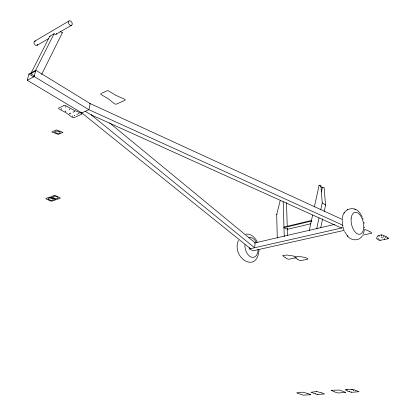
<?xml version="1.0" encoding="UTF-8"?>
<svg xmlns="http://www.w3.org/2000/svg" width="416" height="416" viewBox="0 0 416 416"><rect width="100%" height="100%" fill="white"/><g stroke="black" fill="none" stroke-linecap="round" stroke-linejoin="round"><path stroke-width="0.62" d="M364.52 227.848L364.525 227.058M259.048 249.954C257.166 274.43 231.078 257.681 238.404 240.453M342.259 220.449L342.482 224.375M61.35 109.028L61.745 109.054L61.36 108.93M65.224 111.176L65.614 111.228M65.619 111.197L65.229 111.088M284.008 227.677L284.04 227.063L311.366 220.464L311.345 221.094L284.008 227.677L287.336 229.325L287.368 228.712M287.29 228.732L287.295 229.356L310.747 223.766M69.836 109.195L69.43 109.117L69.841 109.236M70.845 113.22L70.439 113.162L70.845 113.266M73.382 112.039L72.977 111.987L73.382 112.091M78.983 113.35L78.572 113.292L78.978 113.402M341.562 227.375L341.515 228.036L91.218 114.858L85.316 111.301M344.048 230.407L252.944 250.812L249.517 248.908L249.662 247.692M342.394 218.66C342.415 208.25 355.701 204.755 360.589 214.1M364.307 230.365L363.412 233.776M319.03 217.911L316.742 228.576L317.164 228.842M320.778 209.758L322.254 202.857L320.83 185.188L319.062 185.38L314.392 206.892M320.767 227.573L322.634 218.826M324.23 211.328L325.562 205.078L324.1 187.45L322.332 187.642L320.497 186.373M321.381 192.057L322.332 187.642M312.608 215.114L309.312 230.298L309.733 230.563M91.302 114.483L91.218 114.858L254.602 247.754L255.18 242.856L109.58 122.892M81.869 112.538L81.786 112.913L250.458 248.695M277.701 237.983L277.274 237.728L276.697 214.547L280.176 200.642M342.976 225.29L88.873 109.673L81.786 112.913L27.264 80.262L34.206 76.513L35.812 70.236L90.21 103.61L342.758 219.679M27.264 80.262L28.881 74.032L35.812 70.236M41.59 74.532L62.384 32.713L60.07 31.528M34.648 76.045L30.784 73.694L35.116 71.323L54.137 33.602M30.784 73.694L49.832 36.114M344.063 213.221L344.245 212.93M344.36 212.742L344.547 212.436M362.253 235.981C359.148 241.29 351.192 240.869 347.688 236.205M69.659 113.828L69.28 113.708L69.69 113.776M72.868 116.215L72.488 116.106L72.899 116.163M77.215 114.218L76.835 114.098L77.251 114.166M347.022 209.919L347.812 209.446M34.596 41.278L69.03 20.987M345.54 392.475L337.964 392.98L334.251 391.815M37.159 45.261L48.615 38.6M56.196 34.19L71.656 25.204A2.486 1.674 59.2 0 0 70.964 21.299A2.486 1.674 59.2 0 0 68.453 22.76A2.486 1.674 59.2 0 0 71.599 25.241M62.114 32.869L62.384 32.713M331.391 390.26L339.394 390.057L345.566 392.319M378.867 236.044L379.148 236.044M379.132 236.127L378.893 236.116M381.316 235.222L381.597 235.222M381.597 235.3L381.347 235.3M377.978 238.784L378.253 238.789M381.207 237.026L381.488 237.026M378.238 238.872L377.998 238.862M381.467 237.11L381.228 237.099M383.656 236.21L383.937 236.21M383.937 236.288L383.687 236.288M382.72 237.796L383.001 237.796M382.98 237.879L382.73 237.869M379.766 239.897L380.042 239.897M380.047 239.97L379.798 239.975M385.684 237.177L385.965 237.177M385.965 237.255L385.705 237.25M384.504 238.914L384.784 238.914M384.784 238.992L384.535 238.992M387.468 238.3L387.748 238.3M387.722 238.384L387.488 238.373M310.736 394.722L303.295 395.158L296.946 393M89.762 103.818L90.21 103.61L88.873 109.673L34.206 76.513M296.967 392.834L302.708 392.179L307.804 393.515M254.524 243.012L334.771 224.39M249.517 248.908L343.387 227.614M346.679 389.745L346.96 389.761M346.954 389.808L346.71 389.797M351.91 389.615L352.191 389.631M352.165 389.683L351.931 389.662M353.532 390.374L353.267 390.307L353.538 390.328M349.32 391.29L349.596 391.31M355.872 390.863L355.904 390.91M351.25 392.028L351.53 392.085M316.311 391.784L316.472 391.784M315.219 393.52L315.479 393.583M317.174 394.228L317.434 394.29M245.934 234.104C251.046 233.537 255.351 237.64 257.265 242.034M321.662 392.839L316.727 391.529L310.908 392.262L317.138 394.462L324.532 393.968L321.771 392.876M307.918 393.552L310.742 394.576M59.046 131.57L58.874 131.508A2.61 1.009 5.8 0 0 55.167 131.357A2.61 1.009 5.8 0 0 55.874 132.865L56.04 132.912A2.605 1.004 5.8 0 0 59.732 133.058A2.605 1.004 5.8 0 0 59.067 131.56M347.911 391.16L351.525 392.304L359.096 391.716L353.142 389.433L345.155 389.672L347.828 391.118M369.008 231.14L365.009 229.455A1.16 0.447 2.1 0 0 364.218 229.299M386.116 236.605L382.278 234.983A1.134 0.426 1.7 0 0 380.682 234.926L377.712 235.924A1.128 0.426 1.8 0 0 377.374 236.174L376.626 238.503A1.118 0.421 1.9 0 0 376.792 238.779L378.966 240.126A1.118 0.416 1.9 0 0 380.505 240.297L388.201 238.706A1.128 0.421 1.6 0 0 388.57 238.134L386.256 236.673M116.324 95.56L124.426 99.138A1.482 0.749 11.3 0 1 124.805 100.355L116.605 104.031A1.466 0.733 11.5 0 1 114.364 103.667L108.602 98.992L101.291 94.666A1.498 0.754 12.2 0 1 101.093 93.553L106.777 90.875A1.508 0.77 12.1 0 1 108.872 91.104L116.08 95.436M354.723 209.092L355.051 209.238M355.243 209.321L355.56 209.461M334.157 391.778L331.401 390.411M284.04 227.063L284.664 227.375M311.86 221.291L311.428 221.073L311.449 220.444L311.88 220.657M285.308 257.738L287.758 259.012A1.019 0.359 4.6 0 0 289.182 259.173L295.714 257.826A1.03 0.364 4.4 0 0 296.093 257.634M297.289 259.137L299.66 260.39A1.004 0.354 4.3 0 0 301.064 260.551L307.559 259.23A1.009 0.359 4.1 0 0 307.767 258.742L305.552 257.556A1.014 0.359 4.1 0 0 304.985 257.39L299.468 256.558A1.014 0.359 4.3 0 0 298.792 256.542L295.48 256.896A1.009 0.359 4.4 0 0 294.949 257.28M284.653 236.371L284.227 236.116L283.208 201.776M28.881 74.032L33.862 77.054M35.116 71.323L35.506 71.562M276.697 214.547L277.118 214.807M369.153 231.213L371.592 232.736A1.154 0.437 2 0 1 371.249 233.329L363.464 235.009A1.144 0.432 2.3 0 1 362.549 235.035M322.254 202.857L325.562 205.078M319.062 185.38L319.68 185.806M285.194 257.665L282.932 255.902A1.03 0.364 4.7 0 1 282.849 255.809M295.422 257.67L297.185 259.069M344.573 231.473L347.422 235.908M347.24 235.706L347.875 236.418M360.927 214.614L361.624 215.8M361.936 216.398L362.232 217.022M344.016 230.183L343.294 228.093M362.773 218.296L363.054 219.045M342.893 226.585L342.597 225.124M364.021 222.498L364.156 223.22M286.484 202.602L287.248 226.512M287.31 228.446L287.539 235.555M296.098 257.499A1.03 0.364 4.4 0 0 295.901 257.327L293.618 256.116A1.024 0.364 4.4 0 0 293.036 255.944L287.414 255.096A1.03 0.364 4.6 0 0 286.728 255.081L283.384 255.445A1.03 0.364 4.7 0 0 282.849 255.653M258.055 249.298A10.088 6.349 77 0 1 251.259 257.098A10.088 6.349 77 0 1 244.899 244.618M248.888 237.697A10.088 6.349 77 0 1 256.428 242.58M37.752 44.252A2.371 1.674 57.5 0 1 35.76 45.318A2.371 1.674 57.5 0 1 33.977 42.676A2.371 1.674 57.5 0 1 35.63 41.116M50.138 36.598A2.418 1.674 58.3 0 1 49.738 36.296L54.044 33.784A2.434 1.674 58.5 0 0 56.68 33.498M62.899 132.397L58.334 134.389L51.839 131.966L56.358 129.943L62.899 132.382M65.546 106.969L65.962 107.058L65.546 106.959M74.147 111.441L74.552 111.55L74.168 111.405M74.22 115.268L74.61 115.404L74.235 115.258M63.944 105.565L58.89 107.983A1.425 0.676 13.3 0 0 59.171 109.002L66.357 112.97L72.14 117.26A1.394 0.655 12.7 0 0 74.256 117.598L81.562 114.27A1.404 0.671 12.5 0 0 81.099 113.157L73.242 109.866A1.42 0.681 12.9 0 1 73.003 109.751L65.91 105.784A1.43 0.686 13.2 0 0 63.944 105.565M49.358 197.194L45.9 198.442L46.082 198.916L50.788 201.063L51.917 201.188L55.38 199.961L55.214 199.493L50.497 197.324L49.358 197.194M54.215 195.437L50.71 196.706L50.887 197.184L55.598 199.352L56.732 199.482L60.247 198.234L60.081 197.761L55.364 195.567L54.215 195.437M48.984 199.706A2.673 1.009 11.4 0 0 53.238 199.81A2.673 1.009 11.4 0 0 49.707 198.084A2.673 1.009 11.4 0 0 48.984 199.706M53.799 197.985A2.688 1.019 11.3 0 0 58.089 198.084A2.688 1.019 11.3 0 0 54.553 196.336A2.688 1.019 11.3 0 0 53.799 197.985M351.13 218.665A11.242 5.949 76.8 0 0 359.788 234.276A11.242 5.949 76.8 0 0 361.306 216.928A11.242 5.949 76.8 0 0 351.13 218.665"/></g></svg>
